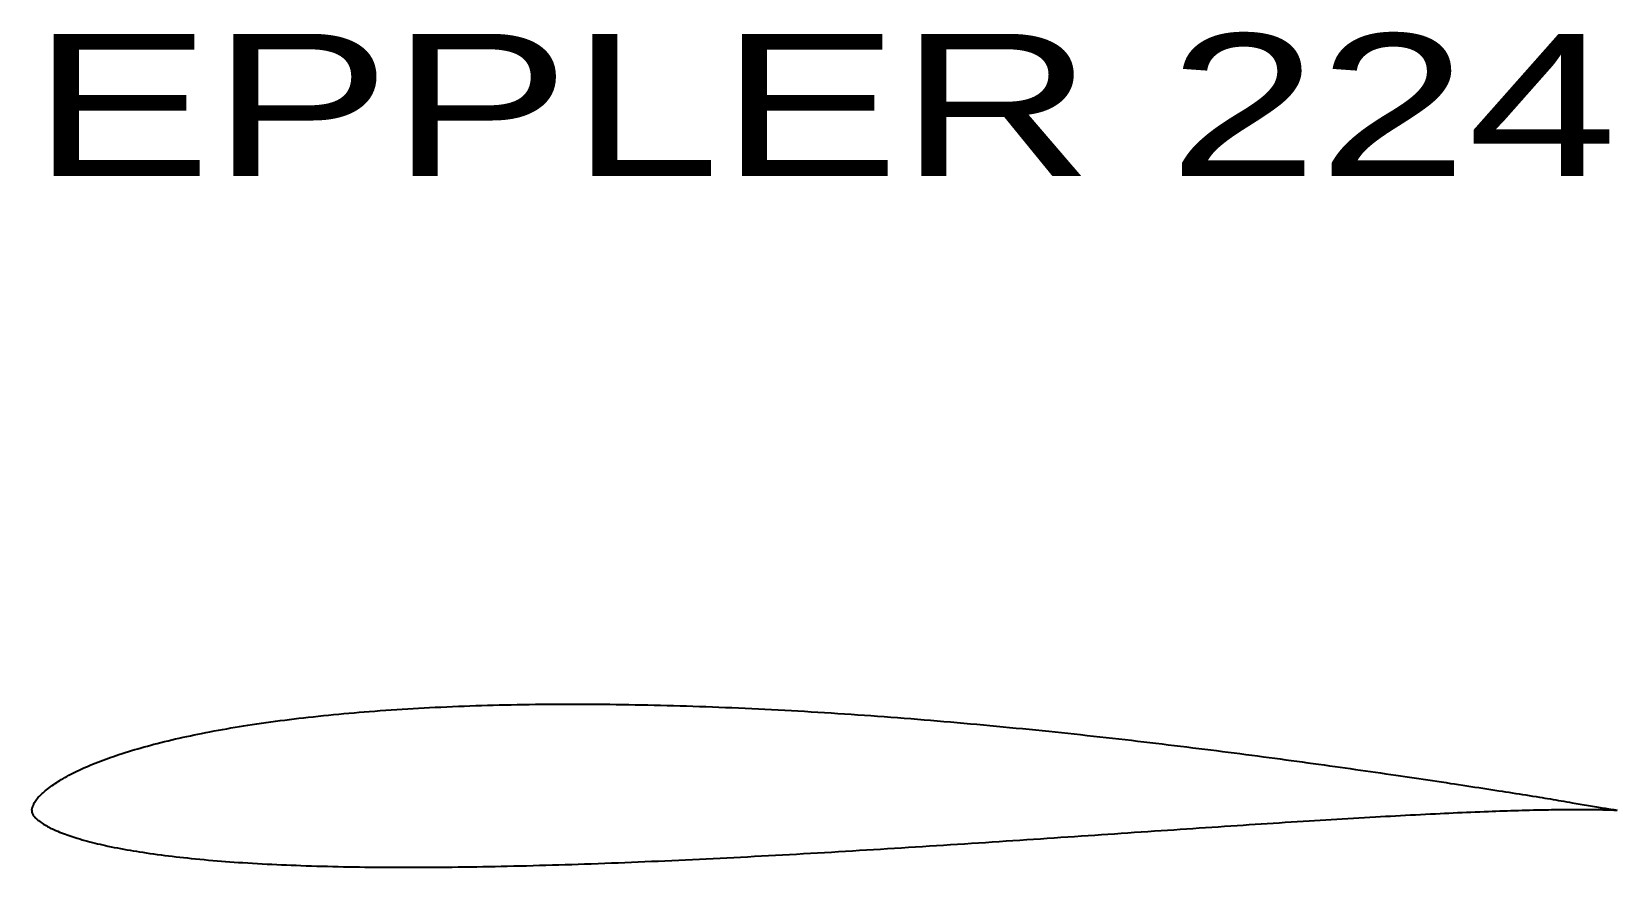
# Model space of a CAD drawing. Extents: x 0 to 10, y 0 to 5.3.
import ezdxf
from ezdxf.enums import TextEntityAlignment as Align

# ---------------------------------------------------------------- set-up
doc = ezdxf.new("R2010")
doc.units = 0
doc.layers.get('0').update_dxf_attribs({"linetype": 'CONTINUOUS'})

msp = doc.modelspace()

# ---------------------------------------------------------------- linework, layer by layer
at = {"color": 3, "linetype": 'CONTINUOUS'}
for points in [[(0.0477, 0.4022), (0.049, 0.4063), (0.0503, 0.4104), (0.0516, 0.4145), (0.0529, 0.4185), (0.0542, 0.4226), (0.0556, 0.4266), (0.0571, 0.4306), (0.0586, 0.4345), (0.0603, 0.4385), (0.0619, 0.4423), (0.0637, 0.4461), (0.0656, 0.4499), (0.0696, 0.457), (0.074, 0.4639), (0.0787, 0.4706), (0.0838, 0.4771), (0.0892, 0.4834), (0.0948, 0.4895), (0.1007, 0.4955), (0.1067, 0.5013), (0.1129, 0.507), (0.1193, 0.5126), (0.1257, 0.518), (0.1322, 0.5234), (0.1412, 0.5306), (0.1502, 0.5376), (0.1593, 0.5445), (0.1684, 0.5513), (0.1776, 0.5579), (0.1869, 0.5644), (0.1962, 0.5708), (0.2056, 0.577), (0.215, 0.5831), (0.2246, 0.5891), (0.2342, 0.595), (0.2438, 0.6008), (0.2563, 0.608), (0.2689, 0.6151), (0.2816, 0.6221), (0.2944, 0.6288), (0.3073, 0.6355), (0.3203, 0.642), (0.3333, 0.6483), (0.3464, 0.6545), (0.3596, 0.6607), (0.3729, 0.6666), (0.3861, 0.6725), (0.3995, 0.6783), (0.4158, 0.6852), (0.4321, 0.692), (0.4485, 0.6987), (0.465, 0.7052), (0.4815, 0.7116), (0.498, 0.7178), (0.5146, 0.724), (0.5312, 0.73), (0.5479, 0.7359), (0.5646, 0.7417), (0.5813, 0.7474), (0.5981, 0.753), (0.6179, 0.7595), (0.6378, 0.7659), (0.6578, 0.7721), (0.6777, 0.7782), (0.6977, 0.7842), (0.7178, 0.79), (0.7379, 0.7958), (0.758, 0.8014), (0.7781, 0.8069), (0.7983, 0.8124), (0.8185, 0.8177), (0.8387, 0.8229), (0.862, 0.8288), (0.8852, 0.8346), (0.9085, 0.8403), (0.9318, 0.8458), (0.9552, 0.8512), (0.9786, 0.8565), (1.002, 0.8618), (1.0254, 0.8669), (1.0488, 0.8719), (1.0723, 0.8768), (1.0958, 0.8816), (1.1193, 0.8863), (1.1457, 0.8915), (1.1721, 0.8966), (1.1986, 0.9016), (1.2251, 0.9065), (1.2516, 0.9112), (1.2782, 0.9159), (1.3047, 0.9205), (1.3313, 0.9249), (1.3579, 0.9293), (1.3845, 0.9336), (1.4111, 0.9378), (1.4377, 0.9418), (1.4671, 0.9463), (1.4965, 0.9506), (1.5259, 0.9548), (1.5554, 0.9589), (1.5848, 0.9629), (1.6143, 0.9668), (1.6438, 0.9706), (1.6733, 0.9744), (1.7028, 0.978), (1.7323, 0.9815), (1.7618, 0.985), (1.7914, 0.9884), (1.8235, 0.9919), (1.8556, 0.9954), (1.8877, 0.9987), (1.9199, 1.002), (1.952, 1.0052), (1.9842, 1.0083), (2.0163, 1.0113), (2.0485, 1.0142), (2.0807, 1.017), (2.1129, 1.0197), (2.1451, 1.0224), (2.1773, 1.025), (2.2119, 1.0276), (2.2464, 1.0302), (2.281, 1.0327), (2.3155, 1.0351), (2.3501, 1.0374), (2.3847, 1.0396), (2.4193, 1.0417), (2.4539, 1.0438), (2.4885, 1.0458), (2.5231, 1.0476), (2.5577, 1.0494), (2.5923, 1.0512), (2.6289, 1.0529), (2.6656, 1.0546), (2.7023, 1.0561), (2.739, 1.0576), (2.7757, 1.059), (2.8123, 1.0603), (2.849, 1.0616), (2.8857, 1.0627), (2.9224, 1.0638), (2.9591, 1.0648), (2.9958, 1.0657), (3.0325, 1.0666), (3.071, 1.0674), (3.1095, 1.0681), (3.1479, 1.0688), (3.1864, 1.0693), (3.2249, 1.0698), (3.2633, 1.0702), (3.3018, 1.0706), (3.3403, 1.0709), (3.3788, 1.071), (3.4172, 1.0712), (3.4557, 1.0712), (3.4942, 1.0712), (3.5341, 1.0711), (3.574, 1.0709), (3.6139, 1.0706), (3.6538, 1.0703), (3.6937, 1.0699), (3.7336, 1.0694), (3.7735, 1.0688), (3.8134, 1.0682), (3.8534, 1.0675), (3.8933, 1.0668), (3.9332, 1.066), (3.9731, 1.0651), (4.014, 1.0641), (4.055, 1.063), (4.096, 1.0619), (4.137, 1.0608), (4.178, 1.0595), (4.2189, 1.0582), (4.2599, 1.0568), (4.3009, 1.0554), (4.3418, 1.0539), (4.3828, 1.0523), (4.4238, 1.0507), (4.4647, 1.049), (4.5064, 1.0472), (4.548, 1.0453), (4.5897, 1.0434), (4.6313, 1.0414), (4.673, 1.0393), (4.7146, 1.0372), (4.7563, 1.035), (4.7979, 1.0328), (4.8395, 1.0305), (4.8811, 1.0281), (4.9228, 1.0257), (4.9644, 1.0233), (5.0063, 1.0207), (5.0483, 1.0181), (5.0902, 1.0155), (5.1321, 1.0128), (5.174, 1.01), (5.2159, 1.0072), (5.2579, 1.0043), (5.2998, 1.0014), (5.3417, 0.9984), (5.3836, 0.9954), (5.4255, 0.9923), (5.4674, 0.9892), (5.5092, 0.986), (5.5509, 0.9827), (5.5927, 0.9794), (5.6345, 0.9761), (5.6763, 0.9727), (5.718, 0.9692), (5.7598, 0.9657), (5.8015, 0.9621), (5.8433, 0.9585), (5.885, 0.9549), (5.9268, 0.9512), (5.9685, 0.9474), (6.0098, 0.9437), (6.051, 0.9399), (6.0922, 0.9361), (6.1334, 0.9322), (6.1746, 0.9283), (6.2158, 0.9244), (6.257, 0.9204), (6.2982, 0.9163), (6.3394, 0.9123), (6.3806, 0.9081), (6.4217, 0.904), (6.4629, 0.8997), (6.5031, 0.8956), (6.5434, 0.8914), (6.5836, 0.8871), (6.6238, 0.8829), (6.664, 0.8785), (6.7042, 0.8742), (6.7444, 0.8698), (6.7846, 0.8653), (6.8248, 0.8609), (6.865, 0.8564), (6.9052, 0.8518), (6.9454, 0.8472), (6.9842, 0.8428), (7.023, 0.8383), (7.0617, 0.8338), (7.1005, 0.8292), (7.1393, 0.8246), (7.1781, 0.82), (7.2168, 0.8153), (7.2556, 0.8107), (7.2944, 0.8059), (7.3331, 0.8012), (7.3719, 0.7964), (7.4106, 0.7916), (7.4476, 0.787), (7.4845, 0.7824), (7.5214, 0.7777), (7.5583, 0.773), (7.5953, 0.7683), (7.6322, 0.7636), (7.6691, 0.7588), (7.706, 0.754), (7.7429, 0.7492), (7.7798, 0.7444), (7.8167, 0.7395), (7.8536, 0.7346), (7.8882, 0.73), (7.9229, 0.7254), (7.9575, 0.7207), (7.9922, 0.716), (8.0268, 0.7113), (8.0614, 0.7066), (8.0961, 0.7018), (8.1307, 0.6971), (8.1653, 0.6923), (8.1999, 0.6875), (8.2345, 0.6827), (8.2692, 0.6778), (8.3011, 0.6733), (8.333, 0.6688), (8.365, 0.6643), (8.3969, 0.6598), (8.4288, 0.6552), (8.4607, 0.6506), (8.4926, 0.6461), (8.5246, 0.6415), (8.5565, 0.6368), (8.5884, 0.6322), (8.6203, 0.6276), (8.6522, 0.6229), (8.681, 0.6187), (8.7098, 0.6144), (8.7386, 0.6102), (8.7675, 0.6059), (8.7963, 0.6017), (8.8251, 0.5974), (8.8539, 0.5931), (8.8827, 0.5888), (8.9115, 0.5844), (8.9403, 0.5801)], [(8.9403, 0.5801), (8.9691, 0.5758), (8.9979, 0.5714), (9.0232, 0.5676), (9.0485, 0.5637), (9.0738, 0.5599), (9.0991, 0.556), (9.1244, 0.5521), (9.1496, 0.5482), (9.1749, 0.5443), (9.2002, 0.5404), (9.2255, 0.5365), (9.2508, 0.5326), (9.2761, 0.5287), (9.3014, 0.5248), (9.3228, 0.5215), (9.3442, 0.5181), (9.3656, 0.5148), (9.3869, 0.5115), (9.4083, 0.5081), (9.4297, 0.5047), (9.4511, 0.5013), (9.4725, 0.498), (9.4938, 0.4945), (9.5152, 0.4911), (9.5366, 0.4877), (9.5579, 0.4842), (9.5751, 0.4814), (9.5924, 0.4785), (9.6096, 0.4757), (9.6268, 0.4728), (9.644, 0.47), (9.6612, 0.4671), (9.6783, 0.4642), (9.6955, 0.4613), (9.7127, 0.4583), (9.7299, 0.4554), (9.7471, 0.4524), (9.7643, 0.4494), (9.7771, 0.4471), (9.7899, 0.4449), (9.8028, 0.4426), (9.8156, 0.4404), (9.8284, 0.4381), (9.8412, 0.4358), (9.8541, 0.4336), (9.8669, 0.4314), (9.8798, 0.4292), (9.8926, 0.427), (9.9054, 0.4248), (9.9183, 0.4227), (9.9292, 0.4209), (9.9401, 0.4191), (9.951, 0.4174), (9.9619, 0.4156), (9.9728, 0.4139), (9.9837, 0.4122), (9.9946, 0.4105), (10.0055, 0.4088), (10.0164, 0.4072), (10.0273, 0.4055), (10.0382, 0.4038), (10.0491, 0.4022)]]:
    msp.add_lwpolyline(points, dxfattribs=at)
at = {"color": 1, "linetype": 'CONTINUOUS'}
for points in [[(0.0477, 0.4022), (0.0478, 0.4011), (0.0479, 0.4001), (0.0479, 0.399), (0.048, 0.398), (0.0481, 0.397), (0.0482, 0.3959), (0.0483, 0.3949), (0.0485, 0.3938), (0.0486, 0.3928), (0.0488, 0.3918), (0.0489, 0.3908), (0.0491, 0.3898), (0.0505, 0.3844), (0.0524, 0.3793), (0.0548, 0.3743), (0.0576, 0.3695), (0.0609, 0.3649), (0.0645, 0.3604), (0.0684, 0.3561), (0.0725, 0.3519), (0.0769, 0.3478), (0.0814, 0.3439), (0.086, 0.3401), (0.0907, 0.3365), (0.0986, 0.3306), (0.1065, 0.3249), (0.1144, 0.3196), (0.1224, 0.3144), (0.1304, 0.3095), (0.1384, 0.3048), (0.1465, 0.3003), (0.1547, 0.2959), (0.1629, 0.2917), (0.1712, 0.2876), (0.1795, 0.2836), (0.1879, 0.2798), (0.1997, 0.2745), (0.2116, 0.2694), (0.2235, 0.2645), (0.2356, 0.2596), (0.2477, 0.255), (0.26, 0.2504), (0.2723, 0.246), (0.2846, 0.2417), (0.297, 0.2375), (0.3095, 0.2334), (0.3219, 0.2294), (0.3345, 0.2255), (0.3505, 0.2207), (0.3666, 0.216), (0.3827, 0.2115), (0.3988, 0.2071), (0.4149, 0.2028), (0.4311, 0.1987), (0.4473, 0.1947), (0.4635, 0.1907), (0.4797, 0.1869), (0.496, 0.1833), (0.5123, 0.1797), (0.5286, 0.1761), (0.5485, 0.172), (0.5684, 0.1679), (0.5883, 0.164), (0.6083, 0.1602), (0.6283, 0.1565), (0.6483, 0.1529), (0.6683, 0.1495), (0.6884, 0.1461), (0.7084, 0.1428), (0.7285, 0.1396), (0.7486, 0.1365), (0.7687, 0.1334), (0.7924, 0.13), (0.816, 0.1266), (0.8397, 0.1234), (0.8634, 0.1202), (0.8871, 0.1171), (0.9108, 0.1142), (0.9346, 0.1113), (0.9583, 0.1085), (0.9821, 0.1058), (1.0058, 0.1032), (1.0296, 0.1007), (1.0534, 0.0982), (1.0805, 0.0955), (1.1077, 0.0929), (1.1349, 0.0904), (1.1621, 0.0879), (1.1894, 0.0856), (1.2166, 0.0833), (1.2438, 0.0812), (1.2711, 0.0791), (1.2983, 0.077), (1.3256, 0.0751), (1.3528, 0.0732), (1.3801, 0.0714), (1.4106, 0.0695), (1.4411, 0.0677), (1.4716, 0.0659), (1.5021, 0.0642), (1.5326, 0.0626), (1.5632, 0.0611), (1.5937, 0.0596), (1.6242, 0.0582), (1.6547, 0.0569), (1.6853, 0.0556), (1.7158, 0.0545), (1.7463, 0.0533), (1.7799, 0.0522), (1.8134, 0.0511), (1.8469, 0.05), (1.8805, 0.0491), (1.914, 0.0482), (1.9475, 0.0474), (1.9811, 0.0466), (2.0146, 0.0459), (2.0482, 0.0453), (2.0817, 0.0447), (2.1153, 0.0442), (2.1488, 0.0437), (2.1851, 0.0433), (2.2213, 0.0429), (2.2576, 0.0426), (2.2938, 0.0424), (2.3301, 0.0422), (2.3663, 0.0421), (2.4026, 0.0421), (2.4388, 0.0421), (2.4751, 0.0421), (2.5114, 0.0423), (2.5476, 0.0424), (2.5839, 0.0426), (2.6225, 0.0429), (2.6612, 0.0432), (2.6998, 0.0436), (2.7385, 0.0441), (2.7771, 0.0445), (2.8158, 0.0451), (2.8544, 0.0457), (2.8931, 0.0463), (2.9317, 0.047), (2.9703, 0.0477), (3.009, 0.0485), (3.0476, 0.0493), (3.0883, 0.0502), (3.1289, 0.0512), (3.1696, 0.0522), (3.2102, 0.0533), (3.2508, 0.0544), (3.2915, 0.0555), (3.3321, 0.0567), (3.3728, 0.0579), (3.4134, 0.0592), (3.454, 0.0605), (3.4947, 0.0618), (3.5353, 0.0632), (3.5775, 0.0647), (3.6198, 0.0662), (3.662, 0.0678), (3.7043, 0.0694), (3.7465, 0.071), (3.7888, 0.0727), (3.831, 0.0744), (3.8732, 0.0761), (3.9155, 0.0779), (3.9577, 0.0797), (3.9999, 0.0816), (4.0422, 0.0834), (4.0856, 0.0854), (4.129, 0.0874), (4.1724, 0.0894), (4.2157, 0.0914), (4.2591, 0.0935), (4.3025, 0.0956), (4.3459, 0.0977), (4.3893, 0.0999), (4.4327, 0.1021), (4.4761, 0.1043), (4.5195, 0.1066), (4.5628, 0.1088), (4.6069, 0.1112), (4.651, 0.1135), (4.6951, 0.1159), (4.7392, 0.1183), (4.7833, 0.1208), (4.8274, 0.1232), (4.8714, 0.1257), (4.9155, 0.1282), (4.9596, 0.1307), (5.0037, 0.1333), (5.0477, 0.1359), (5.0918, 0.1384), (5.1361, 0.1411), (5.1804, 0.1437), (5.2247, 0.1463), (5.269, 0.149), (5.3132, 0.1517), (5.3575, 0.1544), (5.4018, 0.1571), (5.4461, 0.1599), (5.4904, 0.1626), (5.5346, 0.1654), (5.5789, 0.1681), (5.6232, 0.1709), (5.6672, 0.1737), (5.7112, 0.1765), (5.7551, 0.1793), (5.7991, 0.1822), (5.8431, 0.185), (5.8871, 0.1878), (5.9311, 0.1907), (5.975, 0.1936), (6.019, 0.1964), (6.063, 0.1993), (6.107, 0.2022), (6.151, 0.2051), (6.1941, 0.208), (6.2373, 0.2109), (6.2805, 0.2138), (6.3237, 0.2167), (6.3669, 0.2196), (6.4101, 0.2225), (6.4532, 0.2254), (6.4964, 0.2283), (6.5396, 0.2312), (6.5828, 0.2341), (6.626, 0.237), (6.6691, 0.24), (6.711, 0.2428), (6.7529, 0.2456), (6.7948, 0.2485), (6.8366, 0.2513), (6.8785, 0.2541), (6.9204, 0.257), (6.9622, 0.2598), (7.0041, 0.2627), (7.046, 0.2655), (7.0879, 0.2683), (7.1297, 0.2711), (7.1716, 0.274), (7.2117, 0.2766), (7.2517, 0.2793), (7.2918, 0.282), (7.3318, 0.2847), (7.3719, 0.2874), (7.4119, 0.2901), (7.452, 0.2927), (7.492, 0.2954), (7.5321, 0.298), (7.5722, 0.3007), (7.6122, 0.3033), (7.6523, 0.306), (7.69, 0.3084), (7.7277, 0.3109), (7.7655, 0.3134), (7.8032, 0.3158), (7.8409, 0.3183), (7.8786, 0.3207), (7.9164, 0.3231), (7.9541, 0.3256), (7.9918, 0.328), (8.0296, 0.3303), (8.0673, 0.3327), (8.105, 0.3351), (8.1399, 0.3372), (8.1748, 0.3394), (8.2097, 0.3415), (8.2446, 0.3436), (8.2795, 0.3457), (8.3144, 0.3478), (8.3494, 0.3499), (8.3843, 0.3519), (8.4192, 0.354), (8.4541, 0.356), (8.489, 0.358), (8.5239, 0.36), (8.5555, 0.3617), (8.5871, 0.3635), (8.6187, 0.3653), (8.6503, 0.367), (8.6819, 0.3687), (8.7135, 0.3704), (8.745, 0.372), (8.7766, 0.3737), (8.8082, 0.3753), (8.8398, 0.3769), (8.8714, 0.3785), (8.903, 0.3801), (8.9309, 0.3814), (8.9587, 0.3828), (8.9865, 0.3841), (9.0143, 0.3853), (9.0421, 0.3866), (9.0699, 0.3878), (9.0978, 0.3891), (9.1256, 0.3902), (9.1534, 0.3914), (9.1812, 0.3925)], [(9.1812, 0.3925), (9.2091, 0.3936), (9.2369, 0.3947), (9.2605, 0.3955), (9.284, 0.3964), (9.3076, 0.3972), (9.3312, 0.398), (9.3548, 0.3988), (9.3783, 0.3995), (9.4019, 0.4003), (9.4255, 0.4009), (9.4491, 0.4016), (9.4727, 0.4022), (9.4963, 0.4028), (9.5198, 0.4034), (9.5387, 0.4038), (9.5576, 0.4042), (9.5766, 0.4046), (9.5955, 0.4049), (9.6144, 0.4053), (9.6333, 0.4056), (9.6522, 0.4059), (9.6711, 0.4061), (9.69, 0.4063), (9.7089, 0.4065), (9.7279, 0.4067), (9.7468, 0.4069), (9.7606, 0.407), (9.7745, 0.407), (9.7883, 0.4071), (9.8022, 0.4071), (9.816, 0.4071), (9.8299, 0.4071), (9.8437, 0.4071), (9.8576, 0.407), (9.8714, 0.4069), (9.8853, 0.4067), (9.8991, 0.4065), (9.913, 0.4063), (9.9243, 0.406), (9.9357, 0.4058), (9.947, 0.4055), (9.9584, 0.4052), (9.9697, 0.4049), (9.9811, 0.4045), (9.9924, 0.4041), (10.0037, 0.4038), (10.0151, 0.4034), (10.0264, 0.403), (10.0378, 0.4026), (10.0491, 0.4022)]]:
    msp.add_lwpolyline(points, dxfattribs=at)

# ---------------------------------------------------------------- texts
at = {"color": 7}
msp.add_text('EPPLER 224', height=0.8956, dxfattribs=at).set_placement((0.0477, 4.4027), (10.0491, 4.4027), align=Align.FIT)

doc.saveas('drawing.dxf')
